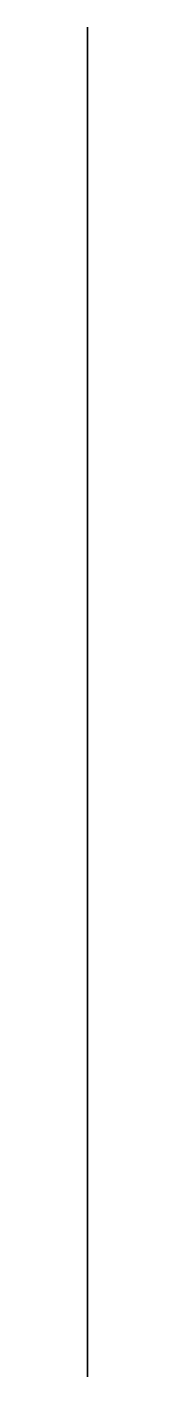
# Model space of a CAD drawing. Extents: x 0 to 0, y 1.92 to 2.9.
import ezdxf

# ---------------------------------------------------------------- set-up
doc = ezdxf.new("R2010")
doc.units = 0
doc.layers.add('DOOR', color=4, linetype='CONTINUOUS')

msp = doc.modelspace()

# ---------------------------------------------------------------- linework, layer by layer
at = {"layer": 'DOOR'}
for points in [[(0, 2.71), (0, 2.11), (0, 1.95, -0.28), (0, 2.9, -0.19)], [(0, 2.9, -0.19), (0, 1.95, -0.28), (0, 2.38, -0.38), (0, 2.89, -0.36)], [(0, 2.38, -0.38), (0, 1.95, -0.28), (0, 1.92, -0.45), (0, 1.96, -0.59)]]:
    msp.add_3dface(points, dxfattribs=at)

doc.saveas('drawing.dxf')
